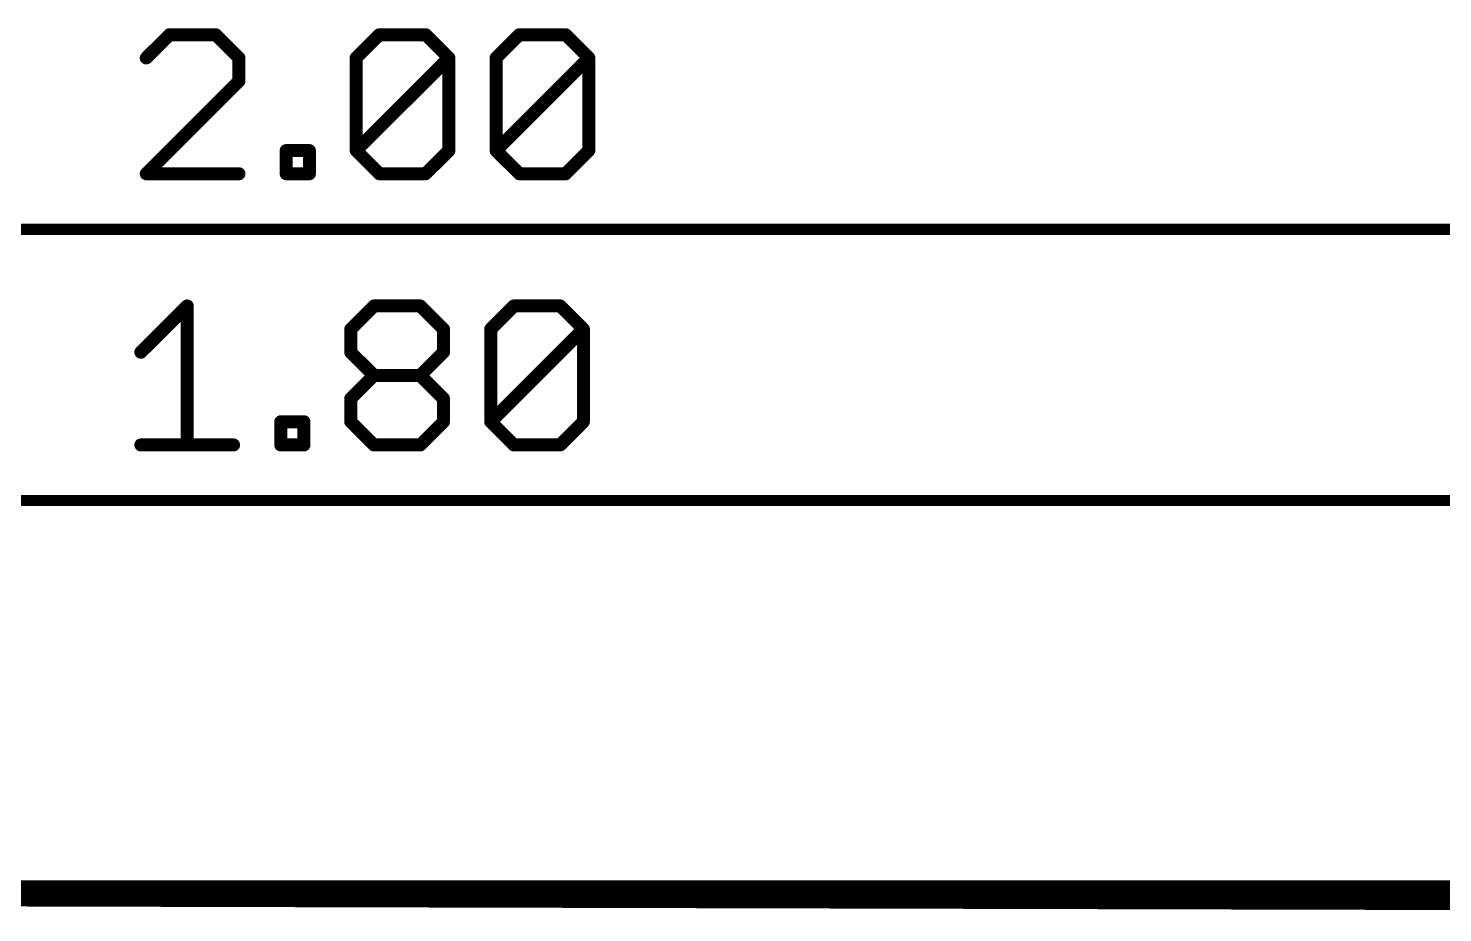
# Model space of a CAD drawing. Extents: x -9.1 to 62.5, y -8.5 to 33.
# Drawn here: x 21.68 to 38.23, y 22.61 to 32.96 of the extents above; entities that cross this region are included whole.
import ezdxf

# ---------------------------------------------------------------- set-up
doc = ezdxf.new("R2010")
doc.units = 0
for name, color, linetype in [('1', 12, 'CONTINUOUS'), ('16', 132, 'CONTINUOUS'), ('20', 53, 'CONTINUOUS'), ('47', 253, 'CONTINUOUS')]:
    doc.layers.add(name, color=color, linetype=linetype)

msp = doc.modelspace()

# ---------------------------------------------------------------- linework, layer by layer
at = {"layer": '1', "const_width": 0.254}
msp.add_lwpolyline([(50.927, 22.733), (0, 22.86)], dxfattribs=at)
at = {"layer": '16', "const_width": 0.254}
msp.add_lwpolyline([(0, 22.86), (50.927, 22.86)], dxfattribs=at)
at = {"layer": '20'}
msp.add_line((48.26, 22.86), (2.54, 22.86), dxfattribs=at)
at = {"layer": '47'}
for points, const_width in [([(23.3295, 32.8847), (23.0583, 32.6135)], 0.1524), ([(23.8718, 32.8847), (23.3295, 32.8847)], 0.1524), ([(24.143, 32.6135), (23.8718, 32.8847)], 0.1524), ([(25.514, 32.6135), (25.7852, 32.8847)], 0.1524), ([(25.7852, 32.8847), (26.3275, 32.8847)], 0.1524), ([(26.3275, 32.8847), (26.5987, 32.6135)], 0.1524), ([(27.1512, 32.6135), (27.4224, 32.8847)], 0.1524), ([(27.4224, 32.8847), (27.9647, 32.8847)], 0.1524), ([(27.9647, 32.8847), (28.2359, 32.6135)], 0.1524), ([(24.143, 32.3424), (24.143, 32.6135)], 0.1524), ([(25.514, 31.5289), (25.514, 32.6135)], 0.1524), ([(25.514, 31.5289), (26.5987, 32.6135)], 0.1524), ([(26.5987, 32.6135), (26.5987, 31.5289)], 0.1524), ([(27.1512, 31.5289), (27.1512, 32.6135)], 0.1524), ([(27.1512, 31.5289), (28.2359, 32.6135)], 0.1524), ([(28.2359, 32.6135), (28.2359, 31.5289)], 0.1524), ([(23.0583, 31.2577), (24.143, 32.3424)], 0.1524), ([(24.6955, 31.2577), (24.6955, 31.5289)], 0.1524), ([(24.6955, 31.5289), (24.9666, 31.5289)], 0.1524), ([(24.9666, 31.5289), (24.9666, 31.2577)], 0.1524), ([(25.7852, 31.2577), (25.514, 31.5289)], 0.1524), ([(26.5987, 31.5289), (26.3275, 31.2577)], 0.1524), ([(27.4224, 31.2577), (27.1512, 31.5289)], 0.1524), ([(28.2359, 31.5289), (27.9647, 31.2577)], 0.1524), ([(24.143, 31.2577), (23.0583, 31.2577)], 0.1524), ([(24.9666, 31.2577), (24.6955, 31.2577)], 0.1524), ([(26.3275, 31.2577), (25.7852, 31.2577)], 0.1524), ([(27.9647, 31.2577), (27.4224, 31.2577)], 0.1524), ([(0.192, 30.607), (50.735, 30.607)], 0.13), ([(22.9948, 29.1674), (23.5371, 29.7097)], 0.1524), ([(23.5371, 29.7097), (23.5371, 28.0827)], 0.1524), ([(25.4505, 29.4385), (25.7217, 29.7097)], 0.1524), ([(25.7217, 29.7097), (26.264, 29.7097)], 0.1524), ([(26.264, 29.7097), (26.5352, 29.4385)], 0.1524), ([(27.0877, 29.4385), (27.3589, 29.7097)], 0.1524), ([(27.3589, 29.7097), (27.9012, 29.7097)], 0.1524), ([(27.9012, 29.7097), (28.1724, 29.4385)], 0.1524), ([(25.4505, 29.1674), (25.4505, 29.4385)], 0.1524), ([(26.5352, 29.4385), (26.5352, 29.1674)], 0.1524), ([(27.0877, 28.3539), (27.0877, 29.4385)], 0.1524), ([(27.0877, 28.3539), (28.1724, 29.4385)], 0.1524), ([(28.1724, 29.4385), (28.1724, 28.3539)], 0.1524), ([(25.7217, 28.8962), (25.4505, 29.1674)], 0.1524), ([(26.5352, 29.1674), (26.264, 28.8962)], 0.1524), ([(25.4505, 28.625), (25.7217, 28.8962)], 0.1524), ([(25.7217, 28.8962), (26.264, 28.8962)], 0.1524), ([(26.264, 28.8962), (26.5352, 28.625)], 0.1524), ([(25.4505, 28.3539), (25.4505, 28.625)], 0.1524), ([(26.5352, 28.625), (26.5352, 28.3539)], 0.1524), ([(24.632, 28.0827), (24.632, 28.3539)], 0.1524), ([(24.632, 28.3539), (24.9031, 28.3539)], 0.1524), ([(24.9031, 28.3539), (24.9031, 28.0827)], 0.1524), ([(25.7217, 28.0827), (25.4505, 28.3539)], 0.1524), ([(26.5352, 28.3539), (26.264, 28.0827)], 0.1524), ([(27.3589, 28.0827), (27.0877, 28.3539)], 0.1524), ([(28.1724, 28.3539), (27.9012, 28.0827)], 0.1524), ([(22.9948, 28.0827), (24.0795, 28.0827)], 0.1524), ([(24.9031, 28.0827), (24.632, 28.0827)], 0.1524), ([(26.264, 28.0827), (25.7217, 28.0827)], 0.1524), ([(27.9012, 28.0827), (27.3589, 28.0827)], 0.1524), ([(2.605, 27.432), (48.195, 27.432)], 0.13)]:
    msp.add_lwpolyline(points, dxfattribs=dict(at, const_width=const_width))
at = {"layer": '47', "const_width": 0.0762}
for points in [[(23.3295, 32.9228, 1), (23.3295, 32.8466)], [(23.3564, 32.8577, 1), (23.3025, 32.9116)], [(23.8987, 32.9116, 1), (23.8449, 32.8577)], [(23.8718, 32.8466, 1), (23.8718, 32.9228)], [(25.7852, 32.9228, 1), (25.7852, 32.8466)], [(25.8121, 32.8577, 1), (25.7583, 32.9116)], [(26.3545, 32.9116, 1), (26.3006, 32.8577)], [(26.3275, 32.8466, 1), (26.3275, 32.9228)], [(27.4224, 32.9228, 1), (27.4224, 32.8466)], [(27.4493, 32.8577, 1), (27.3954, 32.9116)], [(27.9916, 32.9116, 1), (27.9378, 32.8577)], [(27.9647, 32.8466, 1), (27.9647, 32.9228)], [(23.0314, 32.6405, 1), (23.0853, 32.5866)], [(24.1811, 32.6135, 1), (24.1049, 32.6135)], [(24.116, 32.5866, 1), (24.1699, 32.6405)], [(25.5521, 32.6135, 1), (25.4759, 32.6135)], [(25.4871, 32.6405, 1), (25.541, 32.5866)], [(26.6368, 32.6135, 1), (26.5606, 32.6135)], [(26.6256, 32.5866, 1), (26.5718, 32.6405)], [(26.5718, 32.5866, 1), (26.6256, 32.6405)], [(27.1893, 32.6135, 1), (27.1131, 32.6135)], [(27.1243, 32.6405, 1), (27.1781, 32.5866)], [(28.274, 32.6135, 1), (28.1978, 32.6135)], [(28.2628, 32.5866, 1), (28.2089, 32.6405)], [(28.2089, 32.5866, 1), (28.2628, 32.6405)], [(24.1049, 32.3424, 1), (24.1811, 32.3424)], [(24.1699, 32.3154, 1), (24.116, 32.3693)], [(24.7336, 31.5289, 1), (24.6574, 31.5289)], [(24.6955, 31.567, 1), (24.6955, 31.4908)], [(25.0047, 31.5289, 1), (24.9285, 31.5289)], [(24.9666, 31.4908, 1), (24.9666, 31.567)], [(25.541, 31.5558, 1), (25.4871, 31.5019)], [(25.4871, 31.5558, 1), (25.541, 31.5019)], [(25.4759, 31.5289, 1), (25.5521, 31.5289)], [(26.5606, 31.5289, 1), (26.6368, 31.5289)], [(26.6256, 31.5019, 1), (26.5718, 31.5558)], [(27.1781, 31.5558, 1), (27.1243, 31.5019)], [(27.1243, 31.5558, 1), (27.1781, 31.5019)], [(27.1131, 31.5289, 1), (27.1893, 31.5289)], [(28.1978, 31.5289, 1), (28.274, 31.5289)], [(28.2628, 31.5019, 1), (28.2089, 31.5558)], [(23.0583, 31.2958, 1), (23.0583, 31.2196)], [(23.0314, 31.2846, 1), (23.0853, 31.2308)], [(24.143, 31.2196, 1), (24.143, 31.2958)], [(24.6955, 31.2958, 1), (24.6955, 31.2196)], [(24.6574, 31.2577, 1), (24.7336, 31.2577)], [(24.9285, 31.2577, 1), (25.0047, 31.2577)], [(24.9666, 31.2196, 1), (24.9666, 31.2958)], [(25.7852, 31.2958, 1), (25.7852, 31.2196)], [(25.7583, 31.2308, 1), (25.8121, 31.2846)], [(26.3006, 31.2846, 1), (26.3545, 31.2308)], [(26.3275, 31.2196, 1), (26.3275, 31.2958)], [(27.4224, 31.2958, 1), (27.4224, 31.2196)], [(27.3954, 31.2308, 1), (27.4493, 31.2846)], [(27.9378, 31.2846, 1), (27.9916, 31.2308)], [(27.9647, 31.2196, 1), (27.9647, 31.2958)], [(23.5752, 29.7097, 1), (23.499, 29.7097)], [(23.5641, 29.6827, 1), (23.5102, 29.7366)], [(25.7217, 29.7478, 1), (25.7217, 29.6716)], [(25.7486, 29.6827, 1), (25.6948, 29.7366)], [(26.291, 29.7366, 1), (26.2371, 29.6827)], [(26.264, 29.6716, 1), (26.264, 29.7478)], [(27.3589, 29.7478, 1), (27.3589, 29.6716)], [(27.3858, 29.6827, 1), (27.3319, 29.7366)], [(27.9281, 29.7366, 1), (27.8743, 29.6827)], [(27.9012, 29.6716, 1), (27.9012, 29.7478)], [(25.4886, 29.4385, 1), (25.4124, 29.4385)], [(25.4236, 29.4655, 1), (25.4775, 29.4116)], [(26.5733, 29.4385, 1), (26.4971, 29.4385)], [(26.5083, 29.4116, 1), (26.5621, 29.4655)], [(27.1258, 29.4385, 1), (27.0496, 29.4385)], [(27.0608, 29.4655, 1), (27.1146, 29.4116)], [(28.2105, 29.4385, 1), (28.1343, 29.4385)], [(28.1993, 29.4116, 1), (28.1454, 29.4655)], [(28.1454, 29.4116, 1), (28.1993, 29.4655)], [(22.9679, 29.1943, 1), (23.0218, 29.1404)], [(25.4775, 29.1943, 1), (25.4236, 29.1404)], [(25.4124, 29.1674, 1), (25.4886, 29.1674)], [(26.4971, 29.1674, 1), (26.5733, 29.1674)], [(26.5621, 29.1404, 1), (26.5083, 29.1943)], [(25.7217, 28.9343, 1), (25.7217, 28.8581)], [(25.7486, 28.8693, 1), (25.6948, 28.9231)], [(25.6948, 28.8693, 1), (25.7486, 28.9231)], [(26.291, 28.9231, 1), (26.2371, 28.8693)], [(26.2371, 28.9231, 1), (26.291, 28.8693)], [(26.264, 28.8581, 1), (26.264, 28.9343)], [(25.4886, 28.625, 1), (25.4124, 28.625)], [(25.4236, 28.652, 1), (25.4775, 28.5981)], [(26.5733, 28.625, 1), (26.4971, 28.625)], [(26.5083, 28.5981, 1), (26.5621, 28.652)], [(24.6701, 28.3539, 1), (24.5939, 28.3539)], [(24.632, 28.392, 1), (24.632, 28.3158)], [(24.9412, 28.3539, 1), (24.865, 28.3539)], [(24.9031, 28.3158, 1), (24.9031, 28.392)], [(25.4775, 28.3808, 1), (25.4236, 28.3269)], [(25.4124, 28.3539, 1), (25.4886, 28.3539)], [(26.4971, 28.3539, 1), (26.5733, 28.3539)], [(26.5621, 28.3269, 1), (26.5083, 28.3808)], [(27.1146, 28.3808, 1), (27.0608, 28.3269)], [(27.0608, 28.3808, 1), (27.1146, 28.3269)], [(27.0496, 28.3539, 1), (27.1258, 28.3539)], [(28.1343, 28.3539, 1), (28.2105, 28.3539)], [(28.1993, 28.3269, 1), (28.1454, 28.3808)], [(22.9948, 28.1208, 1), (22.9948, 28.0446)], [(24.0795, 28.0446, 1), (24.0795, 28.1208)], [(24.632, 28.1208, 1), (24.632, 28.0446)], [(24.9031, 28.0446, 1), (24.9031, 28.1208)], [(25.7217, 28.1208, 1), (25.7217, 28.0446)], [(25.6948, 28.0558, 1), (25.7486, 28.1096)], [(26.2371, 28.1096, 1), (26.291, 28.0558)], [(26.264, 28.0446, 1), (26.264, 28.1208)], [(27.3589, 28.1208, 1), (27.3589, 28.0446)], [(27.3319, 28.0558, 1), (27.3858, 28.1096)], [(27.8743, 28.1096, 1), (27.9281, 28.0558)], [(27.9012, 28.0446, 1), (27.9012, 28.1208)], [(23.499, 28.0827, 1), (23.5752, 28.0827)], [(24.5939, 28.0827, 1), (24.6701, 28.0827)], [(24.865, 28.0827, 1), (24.9412, 28.0827)]]:
    msp.add_lwpolyline(points, format="xyb", dxfattribs=at)

doc.saveas('drawing.dxf')
